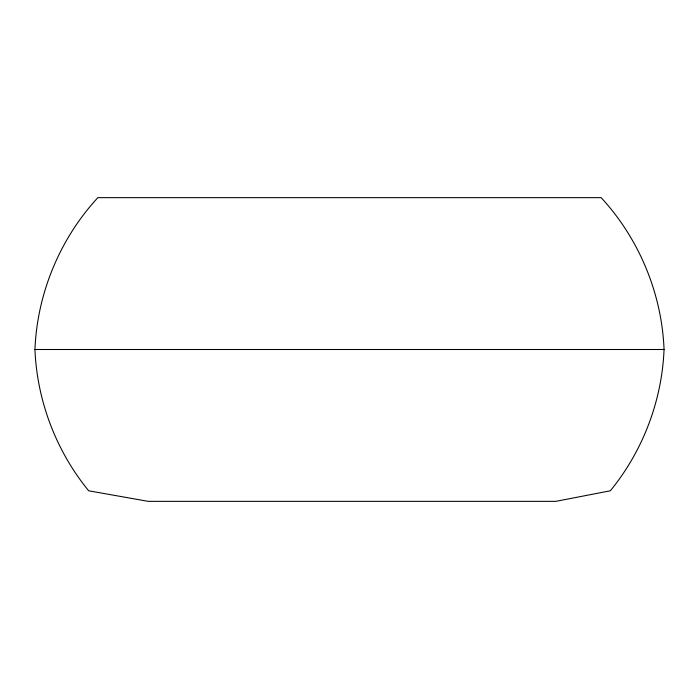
<?xml version="1.0" encoding="UTF-8"?>
<svg xmlns="http://www.w3.org/2000/svg" width="699" height="699" viewBox="0 0 699 699"><rect width="100%" height="100%" fill="white"/><g stroke="black" fill="none" stroke-linecap="round" stroke-linejoin="round"><path stroke-width="1.05" d="M34.95 349.5C37.169 293.545 59.861 238.778 97.86 197.651L601.14 197.651C639.139 238.778 661.831 293.545 664.05 349.5C661.979 400.78 642.835 451.1 610.314 490.794L555.845 501.349L148.188 501.349L88.686 490.794C56.165 451.1 37.021 400.78 34.95 349.5L664.05 349.5"/></g></svg>
